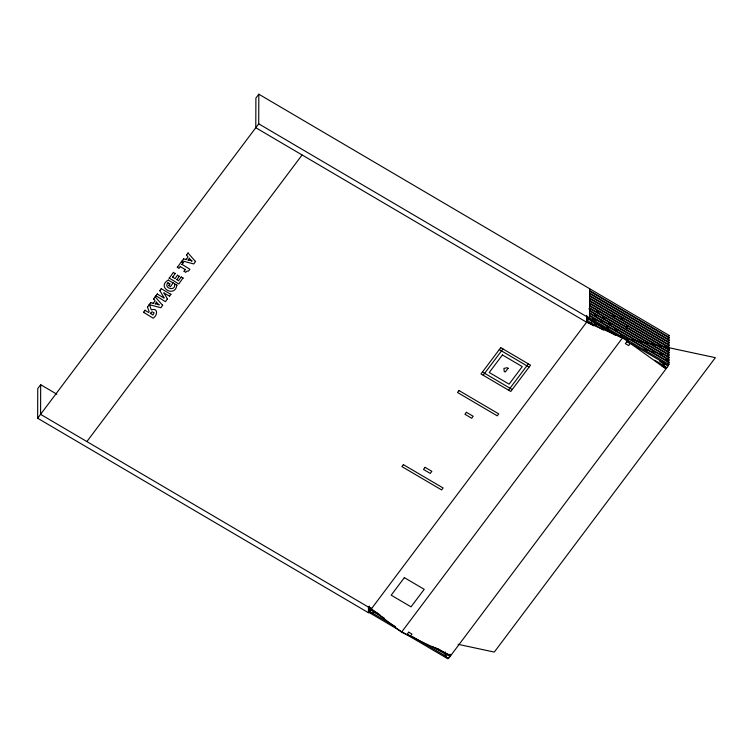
<?xml version="1.0" encoding="UTF-8"?>
<svg xmlns="http://www.w3.org/2000/svg" width="753" height="753" viewBox="0 0 753 753"><rect width="100%" height="100%" fill="white"/><g stroke="black" fill="none" stroke-linecap="round" stroke-linejoin="round"><path stroke-width="1.13" d="M589.627 288.7L589.524 318.331L368.462 612.744L37.65 418.235L37.754 388.604L40.681 384.708L56.87 394.224M40.681 384.708L40.577 414.338L371.389 608.838L401.537 632.191L450.783 655.524L665.991 368.914L622.599 337.777L586.596 322.228L255.785 127.728L255.888 98.097L258.816 94.2L669.022 335.377L668.278 338.21M149.376 304.363L151.315 309.935C158.186 307.328 157.81 315.545 153.085 318.18L143.475 312.222M143.475 312.533L145.065 310.095M145.065 310.405L148.595 312.476L149.169 311.714L147.419 306.96M149.16 304.645L160.935 307.732L162.686 305.097M150.327 313.493L152.068 311.789L154.101 312.815L152.915 315.018L150.327 313.192M147.419 307.271L150.769 302.499M150.769 302.81L153.132 303.13M153.132 303.431L155.137 300.767L153.574 298.772M159.052 304.683L155.222 303.685M153.574 299.082L155.222 296.569M167.439 298.762L165.472 301.689L155.862 295.722M155.222 303.996L156.53 301.944M155.852 296.033L157.321 293.774M164.022 297.717L159.787 290.498M159.787 290.809L161.33 288.437M167.439 299.063L163.966 292.804M174.48 283.777C176.569 291.9 162.78 288.493 167.994 282.62M176.88 284.907C175.355 298.47 155.702 287.157 168.503 279.937M173.237 282.723L170.442 286.742L168.644 285.378M183.092 277.904L178.781 283.966L169.161 278.008M163.966 293.115L169.481 296.051M168.644 285.688L169.886 283.73M169.472 296.353L170.94 294.094M177.529 275.043L175.016 278.695L172.597 276.963M169.161 278.309L173.482 272.257M174.48 284.088L174.63 283.589M172.588 277.264L175.317 273.33M181.266 276.831L178.536 280.765L176.851 279.467M180.334 266.346L178.988 268.445L177.313 267.155M176.851 279.777L179.365 276.125M177.313 267.456L181.529 261.536M184.071 271.127L185.643 272.36L186.942 271.099L188.457 271.127L189.86 269.263L181.897 264.275M195.564 261.31L193.813 263.945L182.038 260.849M181.897 264.585L183.214 262.524M182.038 261.159L183.647 258.712M184.071 271.438L185.417 269.329M183.647 259.023L186.01 259.333M186.01 259.644L188.015 256.971L186.452 254.975M186.452 255.286L188.099 252.782M191.93 260.886L188.109 259.889M188.109 260.199L189.408 258.157M37.65 418.235L258.712 123.821L258.816 94.2M368.462 612.744L368.481 607.04M369.215 606.071L369.196 611.765L372.5 613.714L373.968 611.765L370.655 609.817L370.664 607.539M450.059 654.216L450.049 656.494L448.59 658.442L445.277 656.503L445.296 651.947M586.596 322.228L586.615 315.394M587.34 316.316L587.321 321.249L590.634 323.197L592.093 321.249L588.79 319.3L588.799 317.022M626.873 329.136L626.891 325.72M663.412 365.986L664.88 364.038L668.184 365.986L666.716 367.935L663.412 365.986L663.421 362.57M631.005 343.5L668.184 365.365L668.918 364.396L668.928 362.541L589.533 315.855M668.193 362.899L668.937 360.075L589.543 313.389M666.198 359.247L668.203 360.433L668.946 357.6L589.552 310.923M668.212 357.957L668.946 355.134L589.552 308.448M668.222 355.491L668.956 352.668L589.561 305.982M668.231 353.025L668.965 350.192L589.571 303.515M668.24 350.55L668.975 347.726L589.58 301.049M668.25 348.084L668.984 345.26L589.59 298.574M668.259 345.618L668.993 342.784L589.599 296.108M668.259 343.142L669.003 340.318L589.608 293.642M668.269 340.676L669.012 337.852L589.618 291.166M668.344 352.188L668.975 347.726L668.24 348.705M86.887 441.569L302.094 154.958M483.191 375.258L502.957 348.94M508.557 390.167L528.324 363.85M368.481 607.803L369.205 606.824M368.471 609.657L369.205 608.678M586.606 319.14L587.34 318.171M368.471 610.269L369.196 609.299M586.606 319.761L587.331 318.783M369.196 611.144L368.462 612.123L400.624 631.033M371.389 608.226L370.655 609.196L378.703 613.93M587.331 320.637L586.596 321.606L593.628 325.748M401.537 632.191L622.599 337.777L715.35 357.675L494.288 652.089L458.097 644.323M668.288 336.356L669.022 335.377M668.278 338.822L669.012 337.852M668.269 341.297L669.003 340.318M668.259 343.763L668.993 342.784M668.25 346.229L668.984 345.26M668.231 351.171L668.965 350.192M668.231 353.637L668.956 352.668M668.222 356.113L668.946 355.134M668.212 358.579L668.946 357.6M445.277 656.503L446.745 654.555L450.049 656.494M668.203 361.045L668.937 360.075M668.193 363.511L668.928 362.541M448.59 657.83L447.856 658.8L402.629 632.209M450.783 654.903L450.049 655.882L437.992 648.785M666.725 367.313L665.991 368.292L661.972 365.93M508.106 368.283L505.225 372.029L504.228 371.436L503.926 368.433L507.08 367.718L508.077 368.321M589.618 290.554L669.012 337.231M589.608 293.021L669.003 339.697M589.599 295.487L668.993 342.173M589.59 297.962L668.984 344.639M621.018 317.841L623.032 319.027M589.58 300.428L668.975 347.105M612.97 315.582L614.985 316.768M589.571 302.894L668.965 349.58M589.571 305.37L668.965 352.046M596.875 311.064L598.889 312.25M589.561 307.836L668.956 354.512M588.827 308.805L590.832 309.991M602.899 317.079L604.904 318.265M589.552 310.302L668.946 356.988M594.851 314.82L596.856 316.006M608.913 323.093L610.928 324.279M660.174 353.232L662.179 354.418M589.543 312.777L668.937 359.454M600.866 320.834L602.88 322.02M614.937 329.108L616.952 330.294M652.126 350.973L654.131 352.159M589.533 315.243L668.928 361.92M592.818 318.585L595.839 320.354M606.89 326.849L608.904 328.035M620.961 335.123L622.966 336.309M644.079 348.714L647.091 350.493M668.918 364.396L589.524 317.71L588.79 318.688L620.952 337.598M258.712 123.821L589.524 318.331M591.359 320.533L616.481 335.301M661.708 361.892L663.713 363.078M591.35 321.145L615.474 335.33M659.694 361.327L663.713 363.69M594.644 323.865L596.658 325.051M589.335 321.813L603.407 330.087M654.658 360.226L665.718 366.73M499.286 349.59L529.058 367.097M482.457 372.01L512.228 389.517M181.529 261.837L183.205 262.825M180.334 266.656L185.417 269.64M173.482 272.567L175.317 273.64M181.266 277.142L183.092 278.215M177.529 275.353L179.365 276.436M168.503 280.248L173.237 283.024M174.621 283.89L176.88 285.218M167.994 282.93L169.886 284.041M161.33 288.747L170.94 294.404M157.321 294.084L164.022 298.028M374.232 611.634L380.256 615.182M435.535 647.674L445.578 653.585M373.224 611.662L384.275 618.157M432.514 646.526L445.578 654.206M370.203 611.737L395.325 626.515M412.409 636.558L446.576 656.644M189.408 258.467L191.93 261.197M156.53 302.254L159.043 304.993M188.099 253.093L195.564 261.611M155.222 296.88L162.686 305.407M403.373 464.639L401.904 466.587L441.606 489.93L443.065 487.972L403.373 464.639M459.001 390.543L457.532 392.492L497.234 415.835L498.702 413.886L459.001 390.543M500.754 347.641L480.988 373.959L510.76 391.466L530.526 365.149L500.754 347.641M502.42 354.945L489.243 372.49L509.094 384.162L522.271 366.617L502.42 354.945M425.078 467.34L423.497 469.448L430.255 473.421L431.836 471.312L425.078 467.34M466.418 412.296L464.93 414.272L471.679 418.244L473.166 416.268L466.418 412.296M404.352 577.636L391.184 595.181L411.025 606.852L424.203 589.307L404.352 577.636M408.7 632.181L407.232 634.13L410.545 636.078L412.004 634.13L408.7 632.181M626.835 341.674L625.366 343.622L628.68 345.571L630.139 343.613L626.835 341.674"/></g></svg>
